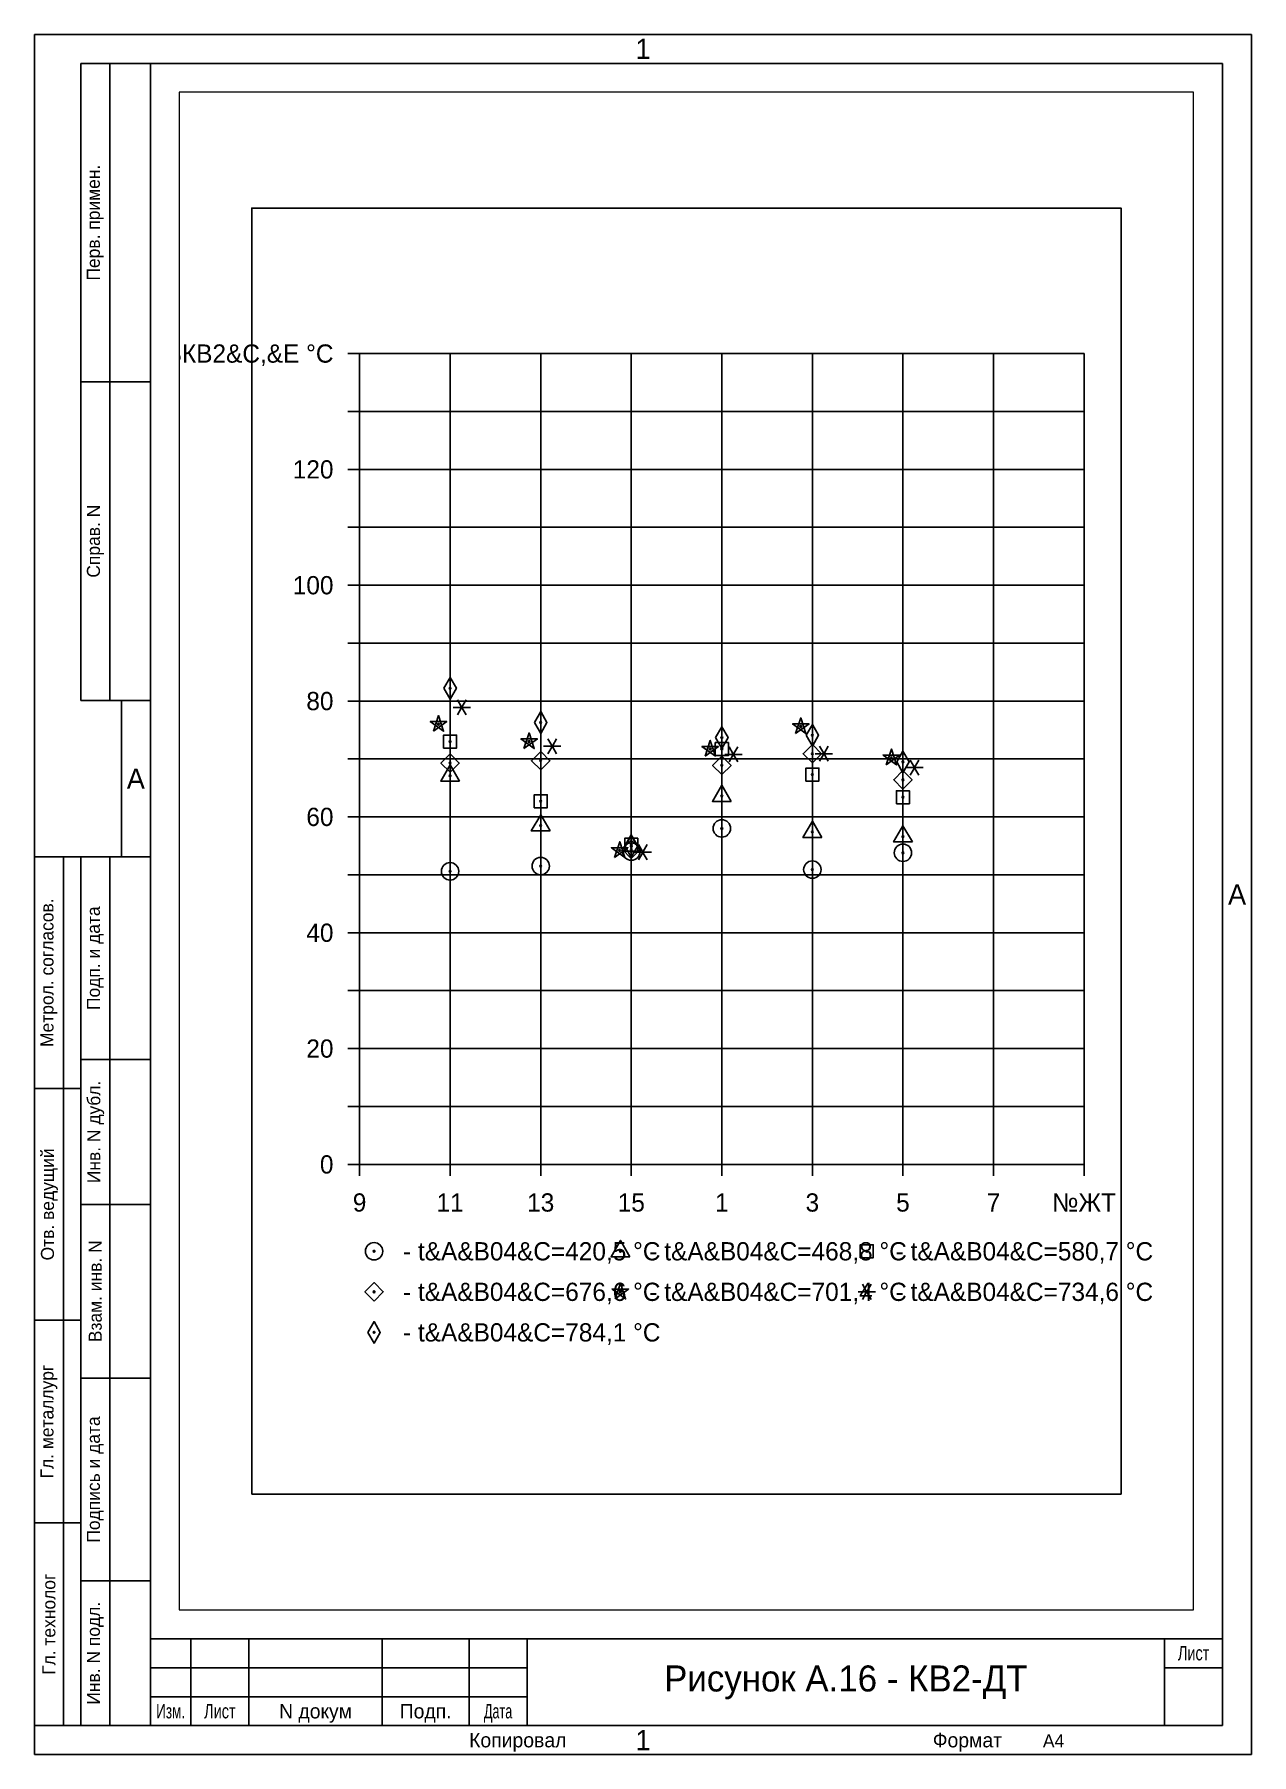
# Paper-space layout 'Рисунок А.16 - КВ2-ДТ' of a CAD drawing. Header units: millimetres. Extents: x 0 to 210, y 0 to 297.
# The model-space entities are those that its viewports show. They can reach past a viewport. Long polylines and large blocks are cut down to what shows.
import ezdxf
from ezdxf.enums import TextEntityAlignment as Align

# ---------------------------------------------------------------- set-up
doc = ezdxf.new("R2010")
doc.units = ezdxf.units.MM
doc.layers.get('0').update_dxf_attribs({"color": 40})
for name, color, linetype in [('d', 7, 'Continuous'), ('dt-tКВ2-t04-420.5', 140, 'Continuous'), ('dt-tКВ2-t04-468.8', 190, 'Continuous'), ('dt-tКВ2-t04-580.7', 10, 'Continuous'), ('dt-tКВ2-t04-676.6', 50, 'Continuous'), ('dt-tКВ2-t04-701.4', 110, 'Continuous'), ('dt-tКВ2-t04-734.6', 150, 'Continuous'), ('dt-tКВ2-t04-784.1', 200, 'Continuous'), ('net', 70, 'Continuous')]:
    doc.layers.add(name, color=color, linetype=linetype)
doc.layers.add('v', color=5, linetype='Continuous', plot=False)
doc.styles.add('t', font='es_win.shx', dxfattribs={"bigfont": 'my_b_f.shx'})

# ---------------------------------------------------------------- blocks, each defined once
blk = doc.blocks.new('*U8', base_point=(167.77, -61.72))
at = {"color": 7, "linetype": 'ByBlock'}
for p, q in [((167.77, -61.72), (167.77, 235.28)), ((377.77, 235.28), (167.77, 235.28)), ((377.77, 235.28), (377.77, -61.72)), ((180.77, 230.28), (180.77, 120.28)), ((182.77, 93.28), (182.77, 120.28)), ((172.77, 93.28), (172.77, -56.72)), ((187.77, -46.72), (252.77, -46.72)), ((187.77, -51.72), (252.77, -51.72)), ((167.77, -61.72), (377.77, -61.72))]:
    blk.add_line(p, q, dxfattribs=at)
at = {"color": 1, "linetype": 'ByBlock'}
for p, q in [((187.77, 230.28), (175.77, 230.28)), ((175.77, 230.28), (175.77, 120.28)), ((187.77, -56.72), (187.77, 230.28)), ((372.77, 230.28), (187.77, 230.28)), ((372.77, 230.28), (372.77, -56.72)), ((187.77, 175.28), (175.77, 175.28)), ((187.77, 120.28), (175.77, 120.28)), ((167.77, 93.28), (175.77, 93.28)), ((175.77, 93.28), (187.77, 93.28)), ((175.77, 93.28), (175.77, -56.72)), ((180.77, 93.28), (180.77, -56.72)), ((175.77, 58.28), (187.77, 58.28)), ((167.77, 53.28), (175.77, 53.28)), ((175.77, 33.28), (187.77, 33.28)), ((167.77, 13.28), (175.77, 13.28)), ((175.77, 3.28), (187.77, 3.28)), ((167.77, -21.72), (175.77, -21.72)), ((175.77, -31.72), (187.77, -31.72)), ((187.77, -41.72), (372.77, -41.72)), ((187.77, -56.72), (187.77, -41.72)), ((194.77, -56.72), (194.77, -41.72)), ((204.77, -56.72), (204.77, -41.72)), ((227.77, -41.72), (227.77, -56.72)), ((242.77, -41.72), (242.77, -56.72)), ((252.77, -41.72), (252.77, -56.72)), ((362.77, -56.72), (362.77, -41.72)), ((362.77, -46.72), (372.77, -46.72)), ((167.77, -56.72), (175.77, -56.72)), ((175.77, -56.72), (187.77, -56.72)), ((187.77, -56.72), (372.77, -56.72))]:
    blk.add_line(p, q, dxfattribs=at)
at = {"color": 7, "linetype": 'ByBlock', "style": 't'}
for s, p in [('1', (272.77, 232.78)), ('A', (185.27, 106.78)), ('A', (375.27, 86.78)), ('1', (272.77, -59.22))]:
    blk.add_text(s, height=3.5, dxfattribs=at).set_placement(p, align=Align.MIDDLE)
at = {"color": 34, "linetype": 'ByBlock', "style": 't'}
for s, p in [('Перв. примен.', (178.27, 202.78)), ('Справ. N', (178.27, 147.78)), ('Метрол. согласов.', (170.27, 73.28)), ('Подп. и дата', (178.27, 75.78)), ('Инв. N дубл.', (178.27, 45.78)), ('Отв. ведущий', (170.27, 33.28)), ('Взам. инв. N', (178.27, 18.28)), ('Гл. металлург', (170.27, -4.22)), ('Подпись и дата', (178.27, -14.22)), ('Гл. технолог', (170.27, -39.22)), ('Инв. N подл.', (178.27, -44.22))]:
    blk.add_text(s, height=2.25, rotation=90.0002, dxfattribs=at).set_placement(p, align=Align.MIDDLE)
at = {"color": 34, "linetype": 'ByBlock', "style": 't', "width": 0.75}
blk.add_text('Лист', height=2.5, dxfattribs=at).set_placement((367.77, -44.22), align=Align.MIDDLE)
at = {"color": 34, "linetype": 'ByBlock', "style": 't'}
for s, width, p in [('Изм.', 0.7, (191.27, -54.22)), ('Лист', 0.75, (199.77, -54.22)), ('Дата', 0.65, (247.77, -54.22))]:
    blk.add_text(s, height=2.5, dxfattribs=dict(at, width=width)).set_placement(p, align=Align.MIDDLE_CENTER)
for s, p in [('N докум', (216.27, -54.22)), ('Подп.', (235.27, -54.22))]:
    blk.add_text(s, height=2.5, dxfattribs=at).set_placement(p, align=Align.MIDDLE_CENTER)
for s, p in [('Копировал', (242.77, -60.47)), ('Формат', (322.77, -60.47))]:
    blk.add_text(s, height=2.5, dxfattribs=at).set_placement(p)
at = {"color": 34, "linetype": 'ByBlock', "style": 't', "width": 1.01}
for tag, p in [('PERV_PRIM', (184.27, 202.78)), ('SPRAV_NO', (184.27, 147.78))]:
    blk.add_attdef(tag, text='', height=2.5, rotation=90.0002, dxfattribs=at).set_placement(p, align=Align.MIDDLE)
at = {"color": 34, "linetype": 'ByBlock', "style": 't', "flags": 8}
for tag, p in [('INV_NO_DUBL', (184.27, 45.78)), ('VZAM_INV_NO', (184.27, 18.28)), ('INV_N_P', (184.27, -44.22))]:
    blk.add_attdef(tag, text='', height=2.5, rotation=90.0002, dxfattribs=at).set_placement(p, align=Align.MIDDLE)
at = {"color": 94, "linetype": 'ByBlock', "style": 't'}
blk.add_attdef('OBOZNACH', text='', height=7, dxfattribs=at).set_placement((307.77, -49.22), align=Align.MIDDLE)
at = {"color": 54, "linetype": 'ByBlock', "style": 't'}
blk.add_attdef('PAPER', text='', height=3.5, dxfattribs=at).set_placement((367.77, -51.72), align=Align.MIDDLE)
at = {"color": 34, "linetype": 'ByBlock', "style": 't'}
blk.add_attdef('FORMAT', (341.77, -60.47), '', height=2.5, dxfattribs=at)
blk = doc.blocks.new('ci-01')
at = {"color": 0}
for radius in [1, 0.1]:
    blk.add_circle((0, 0), radius, dxfattribs=at)
blk = doc.blocks.new('tr-01')
blk.add_lwpolyline([(1.08, -0.62), (0, 1.25), (-1.08, -0.62)], close=True)
at = {"color": 0}
blk.add_circle((0, 0), 0.1, dxfattribs=at)
blk = doc.blocks.new('re-01')
blk.add_lwpolyline([(-0.75, -0.75), (0.75, -0.75), (0.75, 0.75), (-0.75, 0.75)], close=True)
at = {"color": 0}
blk.add_circle((0, 0), 0.1, dxfattribs=at)
blk = doc.blocks.new('ro-01')
blk.add_lwpolyline([(0, -1.06), (1.06, 0), (0, 1.06), (-1.06, 0)], close=True)
at = {"color": 0}
blk.add_circle((0, 0), 0.1, dxfattribs=at)
blk = doc.blocks.new('ap-01')
blk.add_lwpolyline([(-0.59, -0.81), (0.95, 0.31), (-0.95, 0.31), (0.59, -0.81), (0, 1)], close=True)
at = {"color": 0}
blk.add_circle((0, 0), 0.1, dxfattribs=at)
blk = doc.blocks.new('as-07')
at = {"color": 0}
for p, q in [((-0.1, 0), (-1, 0)), ((-0.05, 0.09), (-0.5, 0.87)), ((0.05, 0.09), (0.5, 0.87)), ((1, 0), (0.1, 0)), ((-0.5, -0.87), (-0.05, -0.09)), ((0.5, -0.87), (0.05, -0.09))]:
    blk.add_line(p, q, dxfattribs=at)
blk.add_circle((0, 0), 0.1, dxfattribs=at)
blk = doc.blocks.new('rm-01')
blk.add_lwpolyline([(-0.72, 0), (0, 1.25), (0.72, 0), (0, -1.25)], close=True)
at = {"color": 0}
blk.add_circle((0, 0), 0.1, dxfattribs=at)
blk.add_circle((0, 0), 0.1, dxfattribs=at)

msp = doc.modelspace()

# ---------------------------------------------------------------- linework, layer by layer
for p, q in [((1200, 140), (1198, 140)), ((1200, 0), (1200, 140)), ((1200, 140), (1325, 140)), ((1325, 0), (1325, 140)), ((1200, 130), (1198, 130)), ((1325, 130), (1200, 130)), ((1200, 120), (1198, 120)), ((1200, 120), (1325, 120)), ((1200, 110), (1198, 110)), ((1325, 110), (1200, 110)), ((1200, 100), (1198, 100)), ((1200, 100), (1325, 100)), ((1200, 90), (1198, 90)), ((1325, 90), (1200, 90)), ((1200, 80), (1198, 80)), ((1200, 80), (1325, 80)), ((1200, 70), (1198, 70)), ((1325, 70), (1200, 70)), ((1200, 60), (1198, 60)), ((1200, 60), (1325, 60)), ((1200, 50), (1198, 50)), ((1325, 50), (1200, 50)), ((1200, 40), (1198, 40)), ((1200, 40), (1325, 40)), ((1200, 30), (1198, 30)), ((1325, 30), (1200, 30)), ((1200, 20), (1198, 20)), ((1200, 20), (1325, 20)), ((1200, 10), (1198, 10)), ((1325, 10), (1200, 10)), ((1200, 0), (1198, 0)), ((1200, 0), (1325, 0))]:
    msp.add_line(p, q)
at = {"layer": 'd'}
for p, q in [((1200, 0), (1200, -2)), ((1215.62, 0), (1215.62, -2)), ((1231.25, 0), (1231.25, -2)), ((1246.88, 0), (1246.88, -2)), ((1262.5, 0), (1262.5, -2)), ((1278.12, 0), (1278.12, -2)), ((1293.75, 0), (1293.75, -2)), ((1309.38, 0), (1309.38, -2)), ((1325, 0), (1325, -2))]:
    msp.add_line(p, q, dxfattribs=at)
at = {"layer": 'net'}
for p, q in [((1215.62, 0), (1215.62, 140)), ((1231.25, 0), (1231.25, 140)), ((1246.88, 0), (1246.88, 140)), ((1262.5, 0), (1262.5, 140)), ((1278.12, 0), (1278.12, 140)), ((1293.75, 0), (1293.75, 140)), ((1309.38, 0), (1309.38, 140))]:
    msp.add_line(p, q, dxfattribs=at)
at = {"layer": 'v'}
msp.add_lwpolyline([(1181.4, -56.91), (1331.39, -56.91), (1331.39, 165.1), (1181.4, 165.1)], close=True, dxfattribs=at)

# ---------------------------------------------------------------- block references
at = {"layer": 'dt-tКВ2-t04-420.5', "xscale": 1.5, "yscale": 1.5, "zscale": 1.5}
for p in [(1262.5, 58), (1246.88, 54), (1293.75, 53.8), (1215.62, 50.6), (1231.25, 51.5), (1278.12, 50.9), (1202.5, -15)]:
    msp.add_blockref('ci-01', p, dxfattribs=at)
at = {"layer": 'dt-tКВ2-t04-468.8', "xscale": 1.5, "yscale": 1.5, "zscale": 1.5}
for p in [(1215.62, 67.1), (1262.5, 63.6), (1231.25, 58.5), (1246.88, 55), (1278.12, 57.4), (1293.75, 56.6), (1245, -15)]:
    msp.add_blockref('tr-01', p, dxfattribs=at)
at = {"layer": 'dt-tКВ2-t04-580.7', "xscale": 1.5, "yscale": 1.5, "zscale": 1.5}
for p in [(1215.62, 73), (1262.5, 71.7), (1278.12, 67.3), (1231.25, 62.7), (1293.75, 63.4), (1246.88, 55.2), (1287.5, -15)]:
    msp.add_blockref('re-01', p, dxfattribs=at)
at = {"layer": 'dt-tКВ2-t04-676.6', "xscale": 1.5, "yscale": 1.5, "zscale": 1.5}
for p in [(1231.25, 69.7), (1278.12, 70.9), (1215.62, 69.3), (1262.5, 68.9), (1293.75, 66.4), (1246.88, 54.4), (1202.5, -22)]:
    msp.add_blockref('ro-01', p, dxfattribs=at)
at = {"layer": 'dt-tКВ2-t04-701.4', "xscale": 1.5, "yscale": 1.5, "zscale": 1.5}
for p in [(1213.62, 76), (1229.25, 73), (1276.12, 75.6), (1260.5, 71.7), (1291.75, 70.2), (1244.88, 54.2), (1245, -22)]:
    msp.add_blockref('ap-01', p, dxfattribs=at)
at = {"layer": 'dt-tКВ2-t04-734.6', "xscale": 1.5, "yscale": 1.5, "zscale": 1.5}
for p in [(1217.62, 78.9), (1233.25, 72.2), (1264.5, 70.8), (1280.12, 70.9), (1295.75, 68.5), (1248.88, 53.9), (1287.5, -22)]:
    msp.add_blockref('as-07', p, dxfattribs=at)
at = {"layer": 'dt-tКВ2-t04-784.1', "xscale": 1.5, "yscale": 1.5, "zscale": 1.5}
for p in [(1215.62, 82.2), (1231.25, 76.3), (1262.5, 73.7), (1278.12, 74.1), (1293.75, 69.5), (1246.88, 54.9), (1202.5, -29)]:
    msp.add_blockref('rm-01', p, dxfattribs=at)

# ---------------------------------------------------------------- texts
at = {"layer": 'd', "color": 54, "style": 't'}
for s, p in [('&Dt&A&BКВ2&C,&E %%dC', (1195.5, 140)), ('120', (1195.5, 120)), ('100', (1195.5, 100)), ('80', (1195.5, 80)), ('60', (1195.5, 60)), ('40', (1195.5, 40)), ('20', (1195.5, 20)), ('0', (1195.5, 0))]:
    msp.add_text(s, height=3.15, dxfattribs=at).set_placement(p, align=Align.MIDDLE_RIGHT)
for s, p in [('9', (1200, -5)), ('11', (1215.62, -5)), ('13', (1231.25, -5)), ('15', (1246.88, -5)), ('1', (1262.5, -5)), ('3', (1278.12, -5)), ('5', (1293.75, -5)), ('7', (1309.38, -5)), ('№ЖТ', (1325, -5))]:
    msp.add_text(s, height=3.15, dxfattribs=at).set_placement(p, align=Align.TOP_CENTER)
at = {"layer": 'dt-tКВ2-t04-420.5', "color": 54, "style": 't'}
msp.add_text('- t&A&B04&C=420,5 %%dC', height=3.15, dxfattribs=at).set_placement((1207.5, -15), align=Align.MIDDLE_LEFT)
at = {"layer": 'dt-tКВ2-t04-468.8', "color": 54, "style": 't'}
msp.add_text('- t&A&B04&C=468,8 %%DC', height=3.15, dxfattribs=at).set_placement((1250, -15), align=Align.MIDDLE_LEFT)
at = {"layer": 'dt-tКВ2-t04-580.7', "color": 54, "style": 't'}
msp.add_text('- t&A&B04&C=580,7 %%dC', height=3.15, dxfattribs=at).set_placement((1292.5, -15), align=Align.MIDDLE_LEFT)
at = {"layer": 'dt-tКВ2-t04-676.6', "color": 54, "style": 't'}
msp.add_text('- t&A&B04&C=676,6 %%DC', height=3.15, dxfattribs=at).set_placement((1207.5, -22), align=Align.MIDDLE_LEFT)
at = {"layer": 'dt-tКВ2-t04-701.4', "color": 54, "style": 't'}
msp.add_text('- t&A&B04&C=701,4 %%DC', height=3.15, dxfattribs=at).set_placement((1250, -22), align=Align.MIDDLE_LEFT)
at = {"layer": 'dt-tКВ2-t04-734.6', "color": 54, "style": 't'}
msp.add_text('- t&A&B04&C=734,6 %%DC', height=3.15, dxfattribs=at).set_placement((1292.5, -22), align=Align.MIDDLE_LEFT)
at = {"layer": 'dt-tКВ2-t04-784.1', "color": 54, "style": 't'}
msp.add_text('- t&A&B04&C=784,1 %%DC', height=3.15, dxfattribs=at).set_placement((1207.5, -29), align=Align.MIDDLE_LEFT)

psp = doc.layouts.new('Рисунок А.16 - КВ2-ДТ')

# ---------------------------------------------------------------- block references
ref = psp.add_blockref('*U8', (0, 0))
ref.add_attrib('FORMAT', 'А4', (174, 1.25), dxfattribs={"color": 34, "linetype": 'ByBlock', "height": 2.25, "style": 't'})
ref.add_attrib('OBOZNACH', 'Рисунок А.16 - КВ2-ДТ', dxfattribs={"color": 74, "linetype": 'ByBlock', "height": 4.5, "style": 't'}).set_placement((140, 12.5), align=Align.MIDDLE)

# ---------------------------------------------------------------- viewports
at = {"layer": 'v'}
psp.add_viewport(center=(112.5, 156), size=(175, 262), view_center_point=(1256.4, 54.1), view_height=262, dxfattribs=at)

doc.saveas('drawing.dxf')
